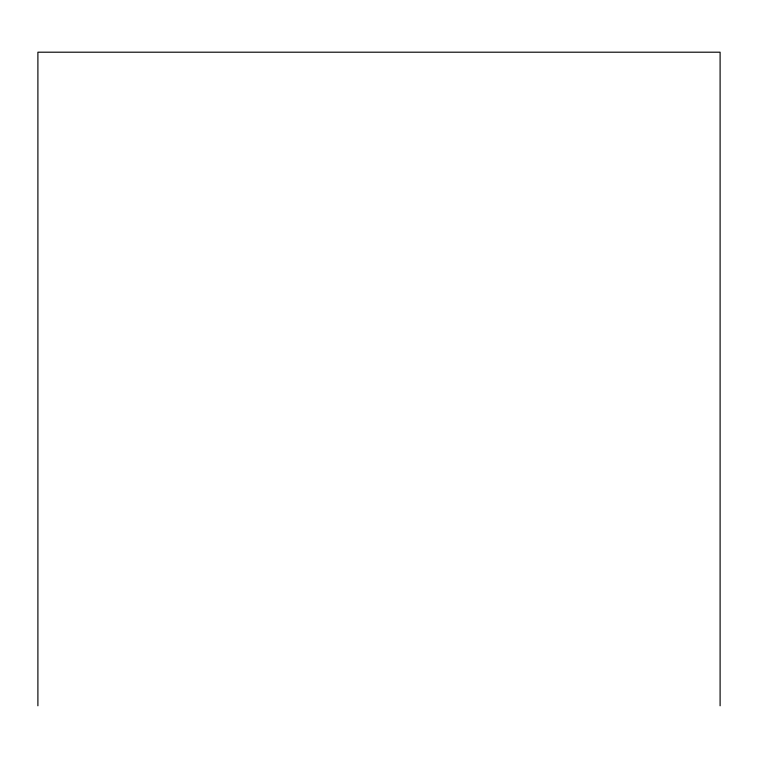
<?xml version="1.0" encoding="UTF-8"?>
<svg xmlns="http://www.w3.org/2000/svg" width="758" height="758" viewBox="0 0 758 758"><rect width="100%" height="100%" fill="white"/><g stroke="black" fill="none" stroke-linecap="round" stroke-linejoin="round"><path stroke-width="1.14" d="M720.1 705.802L720.1 52.198L37.9 52.198L37.9 705.802"/></g></svg>
